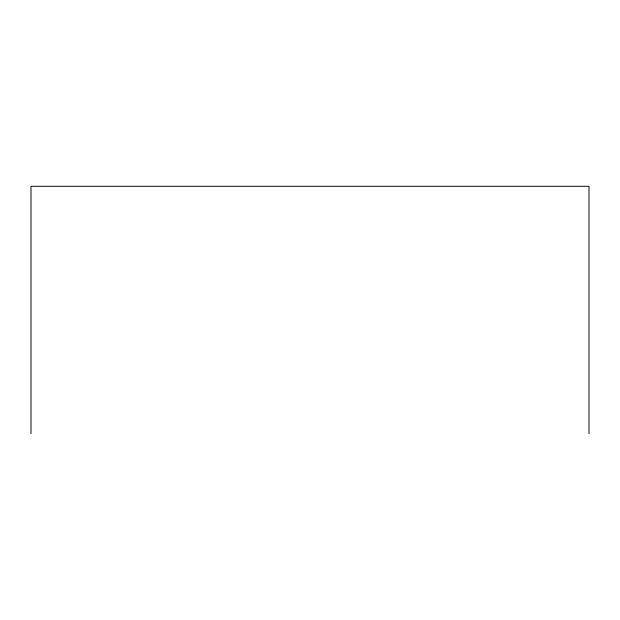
<?xml version="1.0" encoding="UTF-8"?>
<svg xmlns="http://www.w3.org/2000/svg" width="620" height="620" viewBox="0 0 620 620"><rect width="100%" height="100%" fill="white"/><g stroke="black" fill="none" stroke-linecap="round" stroke-linejoin="round"><path stroke-width="0.93" d="M589 433.69L589 186.31L31 186.31L31 433.69"/></g></svg>
